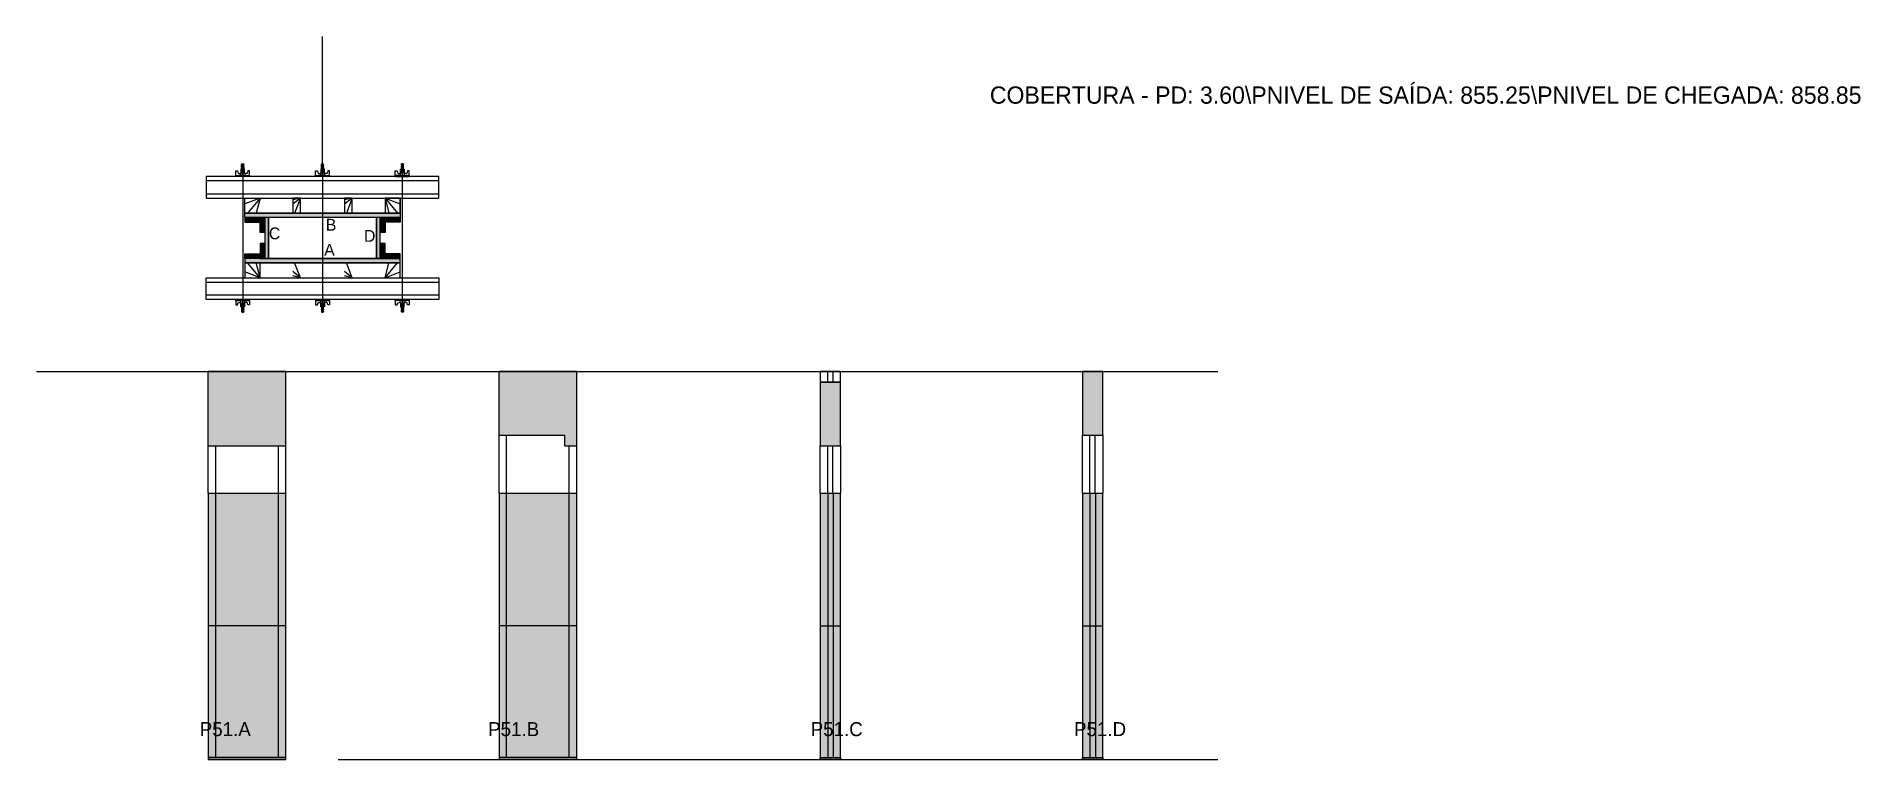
# Model space of a CAD drawing. Header units: metres. Extents: x 6281 to 7973, y 4354 to 5025.
import ezdxf

# ---------------------------------------------------------------- set-up
doc = ezdxf.new("R2010")
doc.units = ezdxf.units.M
for name, color, linetype in [('CHAPA', 7, 'Continuous'), ('COTA', 7, 'Continuous'), ('Hachura', 7, 'Continuous'), ('Madeira', 7, 'Continuous'), ('NOMENCLATURA', 7, 'Continuous'), ('Nível', 7, 'Continuous'), ('Painéis', 7, 'Continuous'), ('Perfil Metálico', 7, 'Continuous'), ('SARR_2.2x7', 7, 'Continuous'), ('SARRAFO', 7, 'Continuous'), ('Texto Seção', 7, 'Continuous'), ('TEXTO_GERAL', 7, 'Continuous')]:
    doc.layers.add(name, color=color, linetype=linetype)

msp = doc.modelspace()

# ---------------------------------------------------------------- hatches: boundary and pattern name
at = {"layer": 'COTA'}
h = msp.add_hatch(color=7, dxfattribs=at)
h.dxf.hatch_style = 1
h.paths.add_polyline_path([(6512.3, 4644.8), (6512.3, 4713.8), (6512.3, 4713.8), (6440.3, 4713.8), (6440.3, 4713.8), (6440.3, 4644.8), (6440.3, 4644.8), (6512.3, 4644.8)])
h = msp.add_hatch(color=7, dxfattribs=at)
h.dxf.hatch_style = 1
h.paths.add_polyline_path([(6782.1, 4713.8), (6710.1, 4713.8), (6710.1, 4654.8), (6771.1, 4654.8), (6771.1, 4644.8), (6782.1, 4644.8), (6782.1, 4713.8)])
h = msp.add_hatch(color=7, dxfattribs=at)
h.dxf.hatch_style = 1
h.paths.add_polyline_path([(7026.9, 4644.8), (7026.9, 4703.8), (7026.9, 4703.8), (7007.9, 4703.8), (7007.9, 4703.8), (7007.9, 4644.8), (7007.9, 4644.8), (7026.9, 4644.8), (7026.9, 4644.8)])
h = msp.add_hatch(color=7, dxfattribs=at)
h.dxf.hatch_style = 1
h.paths.add_polyline_path([(7270.2, 4654.8), (7270.2, 4713.8), (7270.2, 4713.8), (7251.2, 4713.8), (7251.2, 4713.8), (7251.2, 4654.8), (7251.2, 4654.8), (7270.2, 4654.8), (7270.2, 4654.8)])
at = {"layer": 'Hachura'}
h = msp.add_hatch(color=7, dxfattribs=at)
h.dxf.hatch_style = 1
h.paths.add_polyline_path([(6474.3, 4856.6), (6474.3, 4860.6), (6474.3, 4860.6), (6618.3, 4860.6), (6618.3, 4860.6), (6618.3, 4856.6), (6618.3, 4856.6), (6474.3, 4856.6)])
h = msp.add_hatch(color=7, dxfattribs=at)
h.dxf.hatch_style = 1
h.paths.add_polyline_path([(6474.3, 4856.6), (6474.3, 4860.6), (6474.3, 4860.6), (6618.3, 4860.6), (6618.3, 4860.6), (6618.3, 4856.6), (6618.3, 4856.6), (6474.3, 4856.6)])
h = msp.add_hatch(color=7, dxfattribs=at)
h.dxf.hatch_style = 1
h.paths.add_polyline_path([(6488.3, 4856.6), (6488.3, 4852.2), (6488.3, 4852.2), (6474.3, 4852.2), (6474.3, 4852.2), (6474.3, 4856.6), (6474.3, 4856.6), (6488.3, 4856.6)])
h = msp.add_hatch(color=7, dxfattribs=at)
h.dxf.hatch_style = 1
h.paths.add_polyline_path([(6492.7, 4856.6), (6488.3, 4856.6), (6488.3, 4856.6), (6488.3, 4842.6), (6488.3, 4842.6), (6492.7, 4842.6), (6492.7, 4842.6), (6492.7, 4856.6)])
h = msp.add_hatch(color=7, dxfattribs=at)
h.dxf.hatch_style = 1
h.paths.add_polyline_path([(6496.3, 4856.6), (6492.7, 4856.6), (6492.7, 4856.6), (6492.7, 4818.6), (6492.7, 4818.6), (6496.3, 4818.6), (6496.3, 4818.6), (6496.3, 4856.6)])
h = msp.add_hatch(color=7, dxfattribs=at)
h.dxf.hatch_style = 1
h.paths.add_polyline_path([(6496.3, 4856.6), (6492.7, 4856.6), (6492.7, 4856.6), (6492.7, 4818.6), (6492.7, 4818.6), (6496.3, 4818.6), (6496.3, 4818.6), (6496.3, 4856.6)])
h = msp.add_hatch(color=7, dxfattribs=at)
h.dxf.hatch_style = 1
h.paths.add_polyline_path([(6599.9, 4856.6), (6596.3, 4856.6), (6596.3, 4856.6), (6596.3, 4818.6), (6596.3, 4818.6), (6599.9, 4818.6), (6599.9, 4818.6), (6599.9, 4856.6)])
h = msp.add_hatch(color=7, dxfattribs=at)
h.dxf.hatch_style = 1
h.paths.add_polyline_path([(6599.9, 4856.6), (6596.3, 4856.6), (6596.3, 4856.6), (6596.3, 4818.6), (6596.3, 4818.6), (6599.9, 4818.6), (6599.9, 4818.6), (6599.9, 4856.6)])
h = msp.add_hatch(color=7, dxfattribs=at)
h.dxf.hatch_style = 1
h.paths.add_polyline_path([(6604.3, 4856.6), (6599.9, 4856.6), (6599.9, 4856.6), (6599.9, 4842.6), (6599.9, 4842.6), (6604.3, 4842.6), (6604.3, 4842.6), (6604.3, 4856.6)])
h = msp.add_hatch(color=7, dxfattribs=at)
h.dxf.hatch_style = 1
h.paths.add_polyline_path([(6604.3, 4856.6), (6604.3, 4852.2), (6604.3, 4852.2), (6618.3, 4852.2), (6618.3, 4852.2), (6618.3, 4856.6), (6618.3, 4856.6), (6604.3, 4856.6)])
h = msp.add_hatch(color=7, dxfattribs=at)
h.dxf.hatch_style = 1
h.paths.add_polyline_path([(6488.3, 4818.6), (6488.3, 4823), (6488.3, 4823), (6474.3, 4823), (6474.3, 4823), (6474.3, 4818.6), (6474.3, 4818.6), (6488.3, 4818.6)])
h = msp.add_hatch(color=7, dxfattribs=at)
h.dxf.hatch_style = 1
h.paths.add_polyline_path([(6492.7, 4818.6), (6488.3, 4818.6), (6488.3, 4818.6), (6488.3, 4832.6), (6488.3, 4832.6), (6492.7, 4832.6), (6492.7, 4832.6), (6492.7, 4818.6)])
h = msp.add_hatch(color=7, dxfattribs=at)
h.dxf.hatch_style = 1
h.paths.add_polyline_path([(6604.3, 4818.6), (6599.9, 4818.6), (6599.9, 4818.6), (6599.9, 4832.6), (6599.9, 4832.6), (6604.3, 4832.6), (6604.3, 4832.6), (6604.3, 4818.6)])
h = msp.add_hatch(color=7, dxfattribs=at)
h.dxf.hatch_style = 1
h.paths.add_polyline_path([(6604.3, 4818.6), (6604.3, 4823), (6604.3, 4823), (6618.3, 4823), (6618.3, 4823), (6618.3, 4818.6), (6618.3, 4818.6), (6604.3, 4818.6)])
h = msp.add_hatch(color=7, dxfattribs=at)
h.dxf.hatch_style = 1
h.paths.add_polyline_path([(6474.3, 4818.6), (6474.3, 4814.6), (6474.3, 4814.6), (6618.3, 4814.6), (6618.3, 4814.6), (6618.3, 4818.6), (6618.3, 4818.6), (6474.3, 4818.6)])
h = msp.add_hatch(color=7, dxfattribs=at)
h.dxf.hatch_style = 1
h.paths.add_polyline_path([(6474.3, 4818.6), (6474.3, 4814.6), (6474.3, 4814.6), (6618.3, 4814.6), (6618.3, 4814.6), (6618.3, 4818.6), (6618.3, 4818.6), (6474.3, 4818.6)])
h = msp.add_hatch(color=7, dxfattribs=at)
h.dxf.hatch_style = 1
h.paths.add_polyline_path([(6512.3, 4600.8), (6440.3, 4600.8), (6440.3, 4600.8), (6440.3, 4353.8), (6440.3, 4353.8), (6512.3, 4353.8), (6512.3, 4353.8), (6512.3, 4600.8)])
h = msp.add_hatch(color=7, dxfattribs=at)
h.dxf.hatch_style = 1
h.paths.add_polyline_path([(6782.1, 4600.8), (6710.1, 4600.8), (6710.1, 4600.8), (6710.1, 4353.8), (6710.1, 4353.8), (6782.1, 4353.8), (6782.1, 4353.8), (6782.1, 4600.8)])
h = msp.add_hatch(color=7, dxfattribs=at)
h.dxf.hatch_style = 1
h.paths.add_polyline_path([(7026.9, 4600.8), (7007.9, 4600.8), (7007.9, 4600.8), (7007.9, 4353.8), (7007.9, 4353.8), (7026.9, 4353.8), (7026.9, 4353.8), (7026.9, 4600.8)])
h = msp.add_hatch(color=7, dxfattribs=at)
h.dxf.hatch_style = 1
h.paths.add_polyline_path([(7270.2, 4600.8), (7251.2, 4600.8), (7251.2, 4600.8), (7251.2, 4353.8), (7251.2, 4353.8), (7270.2, 4353.8), (7270.2, 4353.8), (7270.2, 4600.8)])

# ---------------------------------------------------------------- linework, layer by layer
at = {"layer": 'CHAPA', "color": 7, "lineweight": 25}
for points in [[(6474.3, 4856.6), (6474.3, 4860.6), (6618.3, 4860.6), (6618.3, 4856.6)], [(6474.3, 4856.6), (6474.3, 4860.6), (6618.3, 4860.6), (6618.3, 4856.6)], [(6496.3, 4856.6), (6492.7, 4856.6), (6492.7, 4818.6), (6496.3, 4818.6)], [(6496.3, 4856.6), (6492.7, 4856.6), (6492.7, 4818.6), (6496.3, 4818.6)], [(6599.9, 4856.6), (6596.3, 4856.6), (6596.3, 4818.6), (6599.9, 4818.6)], [(6599.9, 4856.6), (6596.3, 4856.6), (6596.3, 4818.6), (6599.9, 4818.6)], [(6474.3, 4818.6), (6474.3, 4814.6), (6618.3, 4814.6), (6618.3, 4818.6)], [(6474.3, 4818.6), (6474.3, 4814.6), (6618.3, 4814.6), (6618.3, 4818.6)]]:
    msp.add_lwpolyline(points, close=True, dxfattribs=at)
at = {"layer": 'COTA', "color": 7, "lineweight": 25}
for p, q in [((6440.3, 4644.8), (6440.3, 4713.8)), ((6512.3, 4713.8), (6440.3, 4713.8)), ((6512.3, 4644.8), (6512.3, 4713.8)), ((6782.1, 4713.8), (6710.1, 4713.8)), ((6710.1, 4654.8), (6710.1, 4713.8)), ((6782.1, 4644.8), (6782.1, 4713.8))]:
    msp.add_line(p, q, dxfattribs=at)
for points in [[(7026.9, 4644.8), (7026.9, 4703.8), (7007.9, 4703.8), (7007.9, 4644.8)], [(7270.2, 4654.8), (7270.2, 4713.8), (7251.2, 4713.8), (7251.2, 4654.8)]]:
    msp.add_lwpolyline(points, dxfattribs=at)
at = {"layer": 'Defpoints', "color": 7, "lineweight": 25}
msp.add_line((6546.3, 4899.6), (6546.3, 5024.6), dxfattribs=at)
at = {"layer": 'Hachura', "color": 7, "lineweight": 25}
for p, q in [((6465.8, 4894.6), (6465.8, 4899.8)), ((6465.8, 4899.8), (6467.5, 4899.8)), ((6465.8, 4895.5), (6478.7, 4895.5)), ((6465.8, 4895.5), (6471, 4895.5)), ((6478.7, 4894.6), (6465.8, 4894.6)), ((6466, 4895.6), (6466, 4894.6)), ((6466.2, 4895.6), (6466.2, 4894.6)), ((6466.5, 4895.6), (6466.5, 4894.6)), ((6467, 4895.6), (6467, 4894.6)), ((6467.5, 4899.8), (6468.1, 4897.6)), ((6467.8, 4895.6), (6467.8, 4894.6)), ((6468.4, 4897.4), (6470.3, 4897.4)), ((6469.2, 4895.6), (6469.2, 4894.6)), ((6477.8, 4894.6), (6470, 4894.6)), ((6470.3, 4898.1), (6474.2, 4898.1)), ((6470.3, 4895.5), (6470.3, 4898.1)), ((6472.3, 4895.5), (6470.3, 4895.5)), ((6474, 4901.4), (6470.6, 4901.4)), ((6470.6, 4901.4), (6470.6, 4898.1)), ((6474, 4901.3), (6470.6, 4901.3)), ((6471, 4895.5), (6471.6, 4895.5)), ((6473.3, 4904.4), (6471.1, 4905.5)), ((6473.3, 4903.2), (6471.1, 4904.3)), ((6473.3, 4902.1), (6471.1, 4903.1)), ((6472.4, 4901.4), (6471.1, 4902)), ((6471.2, 4906.1), (6471.6, 4906.4)), ((6471.2, 4905.8), (6471.2, 4906.1)), ((6471.2, 4906.1), (6471.2, 4906.1)), ((6473.2, 4906.1), (6471.2, 4906.1)), ((6471.2, 4905.8), (6473.2, 4904.8)), ((6471.2, 4905.8), (6473.2, 4904.8)), ((6471.2, 4905.7), (6473.3, 4904.6)), ((6471.2, 4904.6), (6471.2, 4905.3)), ((6473.2, 4904.3), (6471.2, 4905.3)), ((6471.2, 4904.6), (6473.2, 4903.7)), ((6471.2, 4904.5), (6473.3, 4903.5)), ((6471.2, 4903.5), (6471.2, 4904.1)), ((6473.2, 4903.2), (6471.2, 4904.1)), ((6471.2, 4903.9), (6471.2, 4904.1)), ((6471.2, 4903.5), (6473.2, 4902.5)), ((6471.2, 4903.4), (6473.3, 4902.3)), ((6471.2, 4902.3), (6471.2, 4903)), ((6473.2, 4902), (6471.2, 4903)), ((6471.2, 4902.3), (6473.2, 4901.4)), ((6472.1, 4901.4), (6471.2, 4901.8)), ((6471.2, 4901.4), (6471.2, 4901.8)), ((6471.3, 4895.2), (6471.3, 4895.4)), ((6471.3, 4894.8), (6471.3, 4895.2)), ((6471.6, 4906.4), (6472.9, 4906.4)), ((6471.6, 4901.4), (6471.6, 4898.1)), ((6473.2, 4905.5), (6471.9, 4906.1)), ((6472, 4895.5), (6472, 4897.5)), ((6473.3, 4905.6), (6472.1, 4906.1)), ((6472.3, 4905.4), (6472.3, 4773.6)), ((6472.3, 4895.5), (6472.3, 4894.6)), ((6472.5, 4897.5), (6472.5, 4895.5)), ((6472.7, 4906.1), (6473.3, 4905.8)), ((6473.2, 4906.1), (6472.9, 4906.4)), ((6472.9, 4906.1), (6473.2, 4906)), ((6473.2, 4906), (6473.2, 4906.1)), ((6473.2, 4905.5), (6473.2, 4904.8)), ((6473.2, 4903.7), (6473.2, 4904.3)), ((6473.2, 4902.9), (6473.2, 4903.2)), ((6473.2, 4902.9), (6473.2, 4902.5)), ((6473.2, 4902), (6473.2, 4901.4)), ((6473.2, 4901.4), (6473.2, 4898.1)), ((6473.3, 4895.4), (6473.3, 4895)), ((6474, 4898.1), (6474, 4901.4)), ((6474.2, 4898.1), (6474, 4898.1)), ((6474.2, 4898.1), (6474, 4898.1)), ((6474.2, 4898.1), (6474.2, 4895.5)), ((6476.2, 4897.4), (6474.2, 4897.4)), ((6475.3, 4895.6), (6475.3, 4894.6)), ((6477.1, 4899.8), (6476.5, 4897.6)), ((6476.7, 4895.6), (6476.7, 4894.6)), ((6478.7, 4899.8), (6477.1, 4899.8)), ((6477.6, 4895.6), (6477.6, 4894.6)), ((6478, 4895.6), (6478, 4894.6)), ((6478.4, 4895.6), (6478.4, 4894.6)), ((6478.6, 4895.6), (6478.6, 4894.6)), ((6478.7, 4895.5), (6478.7, 4899.8)), ((6478.7, 4895.5), (6478.7, 4894.6)), ((6539.8, 4894.6), (6539.8, 4899.8)), ((6539.8, 4899.8), (6541.5, 4899.8)), ((6539.8, 4895.5), (6552.7, 4895.5)), ((6539.8, 4895.5), (6545, 4895.5)), ((6552.7, 4894.6), (6539.8, 4894.6)), ((6540, 4895.6), (6540, 4894.6)), ((6540.2, 4895.6), (6540.2, 4894.6)), ((6540.5, 4895.6), (6540.5, 4894.6)), ((6541, 4895.6), (6541, 4894.6)), ((6541.5, 4899.8), (6542.1, 4897.6)), ((6541.8, 4895.6), (6541.8, 4894.6)), ((6542.4, 4897.4), (6544.3, 4897.4)), ((6543.2, 4895.6), (6543.2, 4894.6)), ((6551.8, 4894.6), (6544, 4894.6)), ((6544.3, 4898.1), (6548.2, 4898.1)), ((6544.3, 4895.5), (6544.3, 4898.1)), ((6546.3, 4895.5), (6544.3, 4895.5)), ((6548, 4901.4), (6544.6, 4901.4)), ((6544.6, 4901.4), (6544.6, 4898.1)), ((6548, 4901.3), (6544.6, 4901.3)), ((6545, 4895.5), (6545.6, 4895.5)), ((6547.3, 4904.4), (6545.1, 4905.5)), ((6547.3, 4903.2), (6545.1, 4904.3)), ((6547.3, 4902.1), (6545.1, 4903.1)), ((6546.4, 4901.4), (6545.1, 4902)), ((6545.2, 4906.1), (6545.6, 4906.4)), ((6545.2, 4905.8), (6545.2, 4906.1)), ((6545.2, 4906.1), (6545.2, 4906.1)), ((6547.2, 4906.1), (6545.2, 4906.1)), ((6545.2, 4905.8), (6547.2, 4904.8)), ((6545.2, 4905.8), (6547.2, 4904.8)), ((6545.2, 4905.7), (6547.3, 4904.6)), ((6545.2, 4904.6), (6545.2, 4905.3)), ((6547.2, 4904.3), (6545.2, 4905.3)), ((6545.2, 4904.6), (6547.2, 4903.7)), ((6545.2, 4904.5), (6547.3, 4903.5)), ((6545.2, 4903.5), (6545.2, 4904.1)), ((6547.2, 4903.2), (6545.2, 4904.1)), ((6545.2, 4903.9), (6545.2, 4904.1)), ((6545.2, 4903.5), (6547.2, 4902.5)), ((6545.2, 4903.4), (6547.3, 4902.3)), ((6545.2, 4902.3), (6545.2, 4903)), ((6547.2, 4902), (6545.2, 4903)), ((6545.2, 4902.3), (6547.2, 4901.4)), ((6546.1, 4901.4), (6545.2, 4901.8)), ((6545.2, 4901.4), (6545.2, 4901.8)), ((6545.3, 4895.2), (6545.3, 4895.4)), ((6545.3, 4894.8), (6545.3, 4895.2)), ((6545.6, 4906.4), (6546.9, 4906.4)), ((6545.6, 4901.4), (6545.6, 4898.1)), ((6547.2, 4905.5), (6545.9, 4906.1)), ((6546, 4895.5), (6546, 4897.5)), ((6547.3, 4905.6), (6546.1, 4906.1)), ((6546.3, 4905.4), (6546.3, 4773.6)), ((6546.3, 4895.5), (6546.3, 4894.6)), ((6546.5, 4897.5), (6546.5, 4895.5)), ((6546.7, 4906.1), (6547.3, 4905.8)), ((6547.2, 4906.1), (6546.9, 4906.4)), ((6546.9, 4906.1), (6547.2, 4906)), ((6547.2, 4906), (6547.2, 4906.1)), ((6547.2, 4905.5), (6547.2, 4904.8)), ((6547.2, 4903.7), (6547.2, 4904.3)), ((6547.2, 4902.9), (6547.2, 4903.2)), ((6547.2, 4902.9), (6547.2, 4902.5)), ((6547.2, 4902), (6547.2, 4901.4)), ((6547.2, 4901.4), (6547.2, 4898.1)), ((6547.3, 4895.4), (6547.3, 4895)), ((6548, 4898.1), (6548, 4901.4)), ((6548.2, 4898.1), (6548, 4898.1)), ((6548.2, 4898.1), (6548, 4898.1)), ((6548.2, 4898.1), (6548.2, 4895.5)), ((6550.2, 4897.4), (6548.2, 4897.4)), ((6549.3, 4895.6), (6549.3, 4894.6)), ((6551.1, 4899.8), (6550.5, 4897.6)), ((6550.7, 4895.6), (6550.7, 4894.6)), ((6552.7, 4899.8), (6551.1, 4899.8)), ((6551.6, 4895.6), (6551.6, 4894.6)), ((6552, 4895.6), (6552, 4894.6)), ((6552.4, 4895.6), (6552.4, 4894.6)), ((6552.6, 4895.6), (6552.6, 4894.6)), ((6552.7, 4895.5), (6552.7, 4899.8)), ((6552.7, 4895.5), (6552.7, 4894.6)), ((6613.8, 4895.5), (6613.8, 4899.8)), ((6613.8, 4899.8), (6615.5, 4899.8)), ((6626.7, 4895.5), (6613.8, 4895.5)), ((6613.8, 4895.5), (6613.8, 4894.6)), ((6613.8, 4894.6), (6626.7, 4894.6)), ((6614, 4895.6), (6614, 4894.6)), ((6614.2, 4895.6), (6614.2, 4894.6)), ((6614.5, 4895.6), (6614.5, 4894.6)), ((6614.8, 4894.6), (6622.6, 4894.6)), ((6615, 4895.6), (6615, 4894.6)), ((6615.5, 4899.8), (6616.1, 4897.6)), ((6615.8, 4895.6), (6615.8, 4894.6)), ((6616.4, 4897.4), (6618.4, 4897.4)), ((6617.3, 4895.6), (6617.3, 4894.6)), ((6622.2, 4898.1), (6618.3, 4898.1)), ((6618.3, 4898.1), (6618.3, 4895.5)), ((6618.3, 4898.1), (6618.6, 4898.1)), ((6618.3, 4898.1), (6618.6, 4898.1)), ((6618.6, 4901.4), (6622, 4901.4)), ((6618.6, 4898.1), (6618.6, 4901.4)), ((6618.6, 4901.3), (6622, 4901.3)), ((6619.9, 4906.1), (6619.2, 4905.8)), ((6621.4, 4905.7), (6619.2, 4904.6)), ((6621.4, 4904.5), (6619.2, 4903.5)), ((6621.4, 4903.4), (6619.2, 4902.3)), ((6619.3, 4905.6), (6620.4, 4906.1)), ((6619.3, 4904.4), (6621.4, 4905.5)), ((6619.3, 4903.2), (6621.4, 4904.3)), ((6619.3, 4902.1), (6621.4, 4903.1)), ((6619.3, 4895.4), (6619.3, 4895)), ((6619.4, 4906.1), (6619.7, 4906.4)), ((6619.6, 4906.1), (6619.4, 4906)), ((6619.4, 4906), (6619.4, 4906.1)), ((6619.4, 4905.5), (6620.7, 4906.1)), ((6619.4, 4906.1), (6621.3, 4906.1)), ((6621.3, 4905.8), (6619.4, 4904.8)), ((6621.3, 4905.8), (6619.4, 4904.8)), ((6619.4, 4905.5), (6619.4, 4904.8)), ((6619.4, 4904.3), (6621.3, 4905.3)), ((6621.3, 4904.6), (6619.4, 4903.7)), ((6619.4, 4903.7), (6619.4, 4904.3)), ((6619.4, 4903.2), (6621.3, 4904.1)), ((6621.3, 4903.5), (6619.4, 4902.5)), ((6619.4, 4902.9), (6619.4, 4903.2)), ((6619.4, 4902), (6621.3, 4903)), ((6619.4, 4902.9), (6619.4, 4902.5)), ((6621.3, 4902.3), (6619.4, 4901.4)), ((6619.4, 4902), (6619.4, 4901.4)), ((6619.4, 4901.4), (6619.4, 4898.1)), ((6621, 4906.4), (6619.7, 4906.4)), ((6620.1, 4897.5), (6620.1, 4895.5)), ((6620.2, 4901.4), (6621.4, 4902)), ((6620.3, 4905.4), (6620.3, 4773.6)), ((6620.3, 4895.5), (6622.2, 4895.5)), ((6620.3, 4895.5), (6620.3, 4894.6)), ((6620.4, 4901.4), (6621.3, 4901.8)), ((6620.6, 4895.5), (6620.6, 4897.5)), ((6620.9, 4901.4), (6620.9, 4898.1)), ((6621.6, 4895.5), (6620.9, 4895.5)), ((6621.3, 4906.1), (6621, 4906.4)), ((6621.2, 4895.2), (6621.2, 4895.4)), ((6621.2, 4894.8), (6621.2, 4895.2)), ((6621.3, 4905.8), (6621.3, 4906.1)), ((6621.3, 4906.1), (6621.3, 4906.1)), ((6621.3, 4904.6), (6621.3, 4905.3)), ((6621.3, 4903.5), (6621.3, 4904.1)), ((6621.3, 4903.9), (6621.3, 4904.1)), ((6621.3, 4902.3), (6621.3, 4903)), ((6621.3, 4901.4), (6621.3, 4901.8)), ((6626.7, 4895.5), (6621.6, 4895.5)), ((6622, 4901.4), (6622, 4898.1)), ((6622.2, 4895.5), (6622.2, 4898.1)), ((6624.2, 4897.4), (6622.2, 4897.4)), ((6623.3, 4895.6), (6623.3, 4894.6)), ((6625.1, 4899.8), (6624.5, 4897.6)), ((6624.7, 4895.6), (6624.7, 4894.6)), ((6626.7, 4899.8), (6625.1, 4899.8)), ((6625.6, 4895.6), (6625.6, 4894.6)), ((6626, 4895.6), (6626, 4894.6)), ((6626.4, 4895.6), (6626.4, 4894.6)), ((6626.6, 4895.6), (6626.6, 4894.6)), ((6626.7, 4894.6), (6626.7, 4899.8)), ((6478.7, 4780.6), (6465.8, 4780.6)), ((6465.8, 4780.6), (6465.8, 4775.5)), ((6465.8, 4779.7), (6478.7, 4779.7)), ((6465.8, 4779.7), (6471, 4779.7)), ((6465.8, 4775.5), (6467.5, 4775.5)), ((6466, 4779.7), (6466, 4780.7)), ((6466.2, 4779.7), (6466.2, 4780.7)), ((6466.5, 4779.7), (6466.5, 4780.7)), ((6467, 4779.7), (6467, 4780.7)), ((6467.5, 4775.5), (6468.1, 4777.7)), ((6467.8, 4779.7), (6467.8, 4780.7)), ((6468.4, 4777.9), (6470.3, 4777.9)), ((6469.2, 4779.7), (6469.2, 4780.7)), ((6477.8, 4780.6), (6470, 4780.6)), ((6472.3, 4779.7), (6470.3, 4779.7)), ((6470.3, 4779.7), (6470.3, 4777.2)), ((6470.3, 4777.2), (6474.2, 4777.2)), ((6470.6, 4773.9), (6470.6, 4777.2)), ((6474, 4774), (6470.6, 4774)), ((6474, 4773.9), (6470.6, 4773.9)), ((6471, 4779.7), (6471.6, 4779.7)), ((6472.4, 4773.9), (6471.1, 4773.3)), ((6473.3, 4773.2), (6471.1, 4772.1)), ((6473.3, 4772.1), (6471.1, 4771)), ((6471.2, 4773), (6473.2, 4773.9)), ((6472.1, 4773.9), (6471.2, 4773.5)), ((6471.2, 4773.9), (6471.2, 4773.5)), ((6473.2, 4773.3), (6471.2, 4772.3)), ((6471.2, 4773), (6471.2, 4772.3)), ((6471.2, 4771.9), (6473.3, 4773)), ((6471.2, 4771.8), (6473.2, 4772.8)), ((6473.2, 4772.1), (6471.2, 4771.2)), ((6471.2, 4771.8), (6471.2, 4771.2)), ((6471.2, 4770.7), (6473.3, 4771.8)), ((6471.2, 4770.6), (6473.2, 4771.6)), ((6471.3, 4780.5), (6471.3, 4780.1)), ((6471.3, 4780.1), (6471.3, 4779.8)), ((6471.6, 4773.9), (6471.6, 4777.2)), ((6472, 4779.7), (6472, 4777.7)), ((6472.3, 4779.7), (6472.3, 4780.6)), ((6472.5, 4777.7), (6472.5, 4779.7)), ((6473.2, 4773.9), (6473.2, 4777.2)), ((6473.2, 4773.3), (6473.2, 4773.9)), ((6473.2, 4772.3), (6473.2, 4772.8)), ((6473.2, 4772.3), (6473.2, 4772.1)), ((6473.2, 4771.6), (6473.2, 4771)), ((6473.3, 4779.9), (6473.3, 4780.3)), ((6474, 4777.2), (6474, 4773.9)), ((6474.2, 4777.2), (6474, 4777.2)), ((6474.2, 4777.2), (6474, 4777.2)), ((6474.2, 4777.2), (6474.2, 4779.7)), ((6476.2, 4777.9), (6474.2, 4777.9)), ((6475.3, 4779.7), (6475.3, 4780.6)), ((6477.1, 4775.5), (6476.5, 4777.7)), ((6476.7, 4779.7), (6476.7, 4780.7)), ((6478.7, 4775.5), (6477.1, 4775.5)), ((6477.6, 4779.7), (6477.6, 4780.7)), ((6478, 4779.7), (6478, 4780.7)), ((6478.4, 4779.7), (6478.4, 4780.7)), ((6478.6, 4779.7), (6478.6, 4780.7)), ((6478.7, 4779.7), (6478.7, 4780.6)), ((6478.7, 4779.7), (6478.7, 4775.5)), ((6552.7, 4780.6), (6539.8, 4780.6)), ((6539.8, 4780.6), (6539.8, 4775.5)), ((6539.8, 4779.7), (6552.7, 4779.7)), ((6539.8, 4779.7), (6545, 4779.7)), ((6539.8, 4775.5), (6541.5, 4775.5)), ((6540, 4779.7), (6540, 4780.7)), ((6540.2, 4779.7), (6540.2, 4780.7)), ((6540.5, 4779.7), (6540.5, 4780.7)), ((6541, 4779.7), (6541, 4780.7)), ((6541.5, 4775.5), (6542.1, 4777.7)), ((6541.8, 4779.7), (6541.8, 4780.7)), ((6542.4, 4777.9), (6544.3, 4777.9)), ((6543.2, 4779.7), (6543.2, 4780.7)), ((6551.8, 4780.6), (6544, 4780.6)), ((6546.3, 4779.7), (6544.3, 4779.7)), ((6544.3, 4779.7), (6544.3, 4777.2)), ((6544.3, 4777.2), (6548.2, 4777.2)), ((6544.6, 4773.9), (6544.6, 4777.2)), ((6548, 4774), (6544.6, 4774)), ((6548, 4773.9), (6544.6, 4773.9)), ((6545, 4779.7), (6545.6, 4779.7)), ((6546.4, 4773.9), (6545.1, 4773.3)), ((6547.3, 4773.2), (6545.1, 4772.1)), ((6547.3, 4772.1), (6545.1, 4771)), ((6545.2, 4773), (6547.2, 4773.9)), ((6546.1, 4773.9), (6545.2, 4773.5)), ((6545.2, 4773.9), (6545.2, 4773.5)), ((6547.2, 4773.3), (6545.2, 4772.3)), ((6545.2, 4773), (6545.2, 4772.3)), ((6545.2, 4771.9), (6547.3, 4773)), ((6545.2, 4771.8), (6547.2, 4772.8)), ((6547.2, 4772.1), (6545.2, 4771.2)), ((6545.2, 4771.8), (6545.2, 4771.2)), ((6545.2, 4770.7), (6547.3, 4771.8)), ((6545.2, 4770.6), (6547.2, 4771.6)), ((6545.3, 4780.5), (6545.3, 4780.1)), ((6545.3, 4780.1), (6545.3, 4779.8)), ((6545.6, 4773.9), (6545.6, 4777.2)), ((6546, 4779.7), (6546, 4777.7)), ((6546.3, 4779.7), (6546.3, 4780.6)), ((6546.5, 4777.7), (6546.5, 4779.7)), ((6547.2, 4773.9), (6547.2, 4777.2)), ((6547.2, 4773.3), (6547.2, 4773.9)), ((6547.2, 4772.3), (6547.2, 4772.8)), ((6547.2, 4772.3), (6547.2, 4772.1)), ((6547.2, 4771.6), (6547.2, 4771)), ((6547.3, 4779.9), (6547.3, 4780.3)), ((6548, 4777.2), (6548, 4773.9)), ((6548.2, 4777.2), (6548, 4777.2)), ((6548.2, 4777.2), (6548, 4777.2)), ((6548.2, 4777.2), (6548.2, 4779.7)), ((6550.2, 4777.9), (6548.2, 4777.9)), ((6549.3, 4779.7), (6549.3, 4780.6)), ((6551.1, 4775.5), (6550.5, 4777.7)), ((6550.7, 4779.7), (6550.7, 4780.7)), ((6552.7, 4775.5), (6551.1, 4775.5)), ((6551.6, 4779.7), (6551.6, 4780.7)), ((6552, 4779.7), (6552, 4780.7)), ((6552.4, 4779.7), (6552.4, 4780.7)), ((6552.6, 4779.7), (6552.6, 4780.7)), ((6552.7, 4779.7), (6552.7, 4780.6)), ((6552.7, 4779.7), (6552.7, 4775.5)), ((6613.8, 4780.6), (6626.7, 4780.6)), ((6613.8, 4779.7), (6613.8, 4780.6)), ((6626.7, 4779.7), (6613.8, 4779.7)), ((6613.8, 4779.7), (6613.8, 4775.5)), ((6613.8, 4775.5), (6615.5, 4775.5)), ((6614, 4779.7), (6614, 4780.7)), ((6614.2, 4779.7), (6614.2, 4780.7)), ((6614.5, 4779.7), (6614.5, 4780.7)), ((6614.8, 4780.6), (6622.6, 4780.6)), ((6615, 4779.7), (6615, 4780.7)), ((6615.5, 4775.5), (6616.1, 4777.7)), ((6615.8, 4779.7), (6615.8, 4780.7)), ((6616.4, 4777.9), (6618.4, 4777.9)), ((6617.3, 4779.7), (6617.3, 4780.6)), ((6618.3, 4777.2), (6618.3, 4779.7)), ((6622.2, 4777.2), (6618.3, 4777.2)), ((6618.3, 4777.2), (6618.6, 4777.2)), ((6618.3, 4777.2), (6618.6, 4777.2)), ((6618.6, 4777.2), (6618.6, 4773.9)), ((6618.6, 4774), (6622, 4774)), ((6618.6, 4773.9), (6622, 4773.9)), ((6621.4, 4771.9), (6619.2, 4773)), ((6621.4, 4770.7), (6619.2, 4771.8)), ((6619.3, 4779.9), (6619.3, 4780.3)), ((6619.3, 4773.2), (6621.4, 4772.1)), ((6619.3, 4772.1), (6621.4, 4771)), ((6619.4, 4773.9), (6619.4, 4777.2)), ((6619.4, 4773.3), (6619.4, 4773.9)), ((6621.3, 4773), (6619.4, 4773.9)), ((6619.4, 4773.3), (6621.3, 4772.3)), ((6619.4, 4772.3), (6619.4, 4772.8)), ((6621.3, 4771.8), (6619.4, 4772.8)), ((6619.4, 4772.3), (6619.4, 4772.1)), ((6619.4, 4772.1), (6621.3, 4771.2)), ((6619.4, 4771.6), (6619.4, 4771)), ((6621.3, 4770.6), (6619.4, 4771.6)), ((6620.1, 4777.7), (6620.1, 4779.7)), ((6620.2, 4773.9), (6621.4, 4773.3)), ((6620.3, 4779.7), (6620.3, 4780.6)), ((6620.3, 4779.7), (6622.2, 4779.7)), ((6620.4, 4773.9), (6621.3, 4773.5)), ((6620.6, 4779.7), (6620.6, 4777.7)), ((6621.6, 4779.7), (6620.9, 4779.7)), ((6620.9, 4773.9), (6620.9, 4777.2)), ((6621.2, 4780.5), (6621.2, 4780.1)), ((6621.2, 4780.1), (6621.2, 4779.8)), ((6621.3, 4773.9), (6621.3, 4773.5)), ((6621.3, 4773), (6621.3, 4772.3)), ((6621.3, 4771.8), (6621.3, 4771.2)), ((6626.7, 4779.7), (6621.6, 4779.7)), ((6622, 4773.9), (6622, 4777.2)), ((6622.2, 4779.7), (6622.2, 4777.2)), ((6624.2, 4777.9), (6622.2, 4777.9)), ((6623.3, 4779.7), (6623.3, 4780.7)), ((6625.1, 4775.5), (6624.5, 4777.7)), ((6624.7, 4779.7), (6624.7, 4780.7)), ((6626.7, 4775.5), (6625.1, 4775.5)), ((6625.6, 4779.7), (6625.6, 4780.7)), ((6626, 4779.7), (6626, 4780.7)), ((6626.4, 4779.7), (6626.4, 4780.7)), ((6626.6, 4779.7), (6626.6, 4780.7)), ((6626.7, 4780.6), (6626.7, 4775.5)), ((6473.3, 4770.9), (6471.1, 4769.8)), ((6471.2, 4771.4), (6471.2, 4771.2)), ((6473.2, 4771), (6471.2, 4770)), ((6471.2, 4769.6), (6473.3, 4770.7)), ((6471.2, 4770.6), (6471.2, 4770)), ((6471.2, 4769.5), (6473.2, 4770.5)), ((6471.2, 4769.5), (6473.2, 4770.5)), ((6471.2, 4769.5), (6471.2, 4769.2)), ((6471.2, 4769.2), (6471.2, 4769.2)), ((6471.2, 4769.2), (6471.6, 4768.8)), ((6473.2, 4769.2), (6471.2, 4769.2)), ((6471.6, 4768.8), (6472.9, 4768.8)), ((6473.2, 4769.8), (6471.9, 4769.2)), ((6473.3, 4769.7), (6472.1, 4769.2)), ((6472.7, 4769.2), (6473.3, 4769.5)), ((6472.9, 4769.2), (6473.2, 4769.3)), ((6473.2, 4769.2), (6472.9, 4768.8)), ((6473.2, 4769.8), (6473.2, 4770.5)), ((6473.2, 4769.3), (6473.2, 4769.2)), ((6547.3, 4770.9), (6545.1, 4769.8)), ((6545.2, 4771.4), (6545.2, 4771.2)), ((6547.2, 4771), (6545.2, 4770)), ((6545.2, 4769.6), (6547.3, 4770.7)), ((6545.2, 4770.6), (6545.2, 4770)), ((6545.2, 4769.5), (6547.2, 4770.5)), ((6545.2, 4769.5), (6547.2, 4770.5)), ((6545.2, 4769.5), (6545.2, 4769.2)), ((6545.2, 4769.2), (6545.2, 4769.2)), ((6545.2, 4769.2), (6545.6, 4768.8)), ((6547.2, 4769.2), (6545.2, 4769.2)), ((6545.6, 4768.8), (6546.9, 4768.8)), ((6547.2, 4769.8), (6545.9, 4769.2)), ((6547.3, 4769.7), (6546.1, 4769.2)), ((6546.7, 4769.2), (6547.3, 4769.5)), ((6546.9, 4769.2), (6547.2, 4769.3)), ((6547.2, 4769.2), (6546.9, 4768.8)), ((6547.2, 4769.8), (6547.2, 4770.5)), ((6547.2, 4769.3), (6547.2, 4769.2)), ((6621.4, 4769.6), (6619.2, 4770.7)), ((6619.9, 4769.2), (6619.2, 4769.5)), ((6619.3, 4770.9), (6621.4, 4769.8)), ((6619.3, 4769.7), (6620.4, 4769.2)), ((6619.4, 4771), (6621.3, 4770)), ((6621.3, 4769.5), (6619.4, 4770.5)), ((6619.4, 4769.8), (6619.4, 4770.5)), ((6621.3, 4769.5), (6619.4, 4770.5)), ((6619.4, 4769.8), (6620.7, 4769.2)), ((6619.6, 4769.2), (6619.4, 4769.3)), ((6619.4, 4769.3), (6619.4, 4769.2)), ((6619.4, 4769.2), (6619.7, 4768.8)), ((6619.4, 4769.2), (6621.3, 4769.2)), ((6621, 4768.8), (6619.7, 4768.8)), ((6621.3, 4769.2), (6621, 4768.8)), ((6621.3, 4771.4), (6621.3, 4771.2)), ((6621.3, 4770.6), (6621.3, 4770)), ((6621.3, 4769.5), (6621.3, 4769.2)), ((6621.3, 4769.2), (6621.3, 4769.2))]:
    msp.add_line(p, q, dxfattribs=at)
at = {"layer": 'Madeira', "color": 7, "lineweight": 25}
for p, q in [((6488.3, 4874.6), (6474.3, 4869.2)), ((6488.3, 4874.6), (6476.8, 4860.7)), ((6488.3, 4874.6), (6484.8, 4860.6)), ((6525.8, 4874.7), (6518.8, 4868.9)), ((6525.8, 4874.7), (6518.8, 4872.9)), ((6525.8, 4874.7), (6520.4, 4860.7)), ((6573.8, 4874.7), (6566.8, 4868.9)), ((6573.8, 4874.7), (6566.8, 4872.9)), ((6573.8, 4874.7), (6568.4, 4860.7)), ((6604.3, 4874.7), (6615.8, 4860.6)), ((6604.3, 4874.7), (6607.8, 4860.7)), ((6604.3, 4874.7), (6618.3, 4869.2)), ((6488.3, 4800.6), (6474.3, 4806.1)), ((6488.3, 4800.6), (6476.8, 4814.6)), ((6488.3, 4800.6), (6484.8, 4814.6)), ((6525.8, 4800.6), (6518.8, 4806.4)), ((6525.8, 4800.6), (6520.4, 4814.6)), ((6573.8, 4800.6), (6566.8, 4806.4)), ((6573.8, 4800.6), (6568.4, 4814.6)), ((6604.3, 4800.6), (6615.8, 4814.6)), ((6604.3, 4800.6), (6607.8, 4814.6)), ((6604.3, 4800.6), (6618.3, 4806.1)), ((6525.8, 4800.6), (6518.8, 4802.4)), ((6573.8, 4800.6), (6566.8, 4802.4))]:
    msp.add_line(p, q, dxfattribs=at)
for points in [[(6618.3, 4874.7), (6618.3, 4860.7), (6474.3, 4860.7), (6474.3, 4874.7)], [(6525.8, 4874.7), (6518.8, 4874.7), (6518.8, 4860.7), (6525.8, 4860.7)], [(6573.8, 4874.7), (6566.8, 4874.7), (6566.8, 4860.7), (6573.8, 4860.7)], [(6604.3, 4874.7), (6604.3, 4860.7), (6618.3, 4860.6), (6618.3, 4874.6)], [(6488.3, 4800.6), (6488.3, 4814.6), (6474.3, 4814.6), (6474.3, 4800.6)], [(6618.3, 4800.6), (6618.3, 4814.6), (6474.3, 4814.6), (6474.3, 4800.6)]]:
    msp.add_lwpolyline(points, close=True, dxfattribs=at)
at = {"layer": 'Nível', "color": 7, "lineweight": 25}
for p, q in [((6280.9, 4713.8), (7376.7, 4713.8)), ((6560.8, 4353.8), (7376.7, 4353.8))]:
    msp.add_line(p, q, dxfattribs=at)
at = {"layer": 'Painéis', "color": 7, "lineweight": 25}
for p, q in [((6710.1, 4654.8), (6771.1, 4654.8)), ((6710.1, 4600.8), (6710.1, 4654.8)), ((6771.1, 4644.8), (6771.1, 4654.8)), ((7251.2, 4600.8), (7251.2, 4654.8)), ((7251.2, 4654.8), (7270.2, 4654.8)), ((7270.2, 4654.8), (7270.2, 4600.8)), ((6440.3, 4644.8), (6512.3, 4644.8)), ((6440.3, 4600.8), (6440.3, 4644.8)), ((6512.3, 4600.8), (6512.3, 4644.8)), ((6771.1, 4644.8), (6782.1, 4644.8)), ((6782.1, 4600.8), (6782.1, 4644.8)), ((7007.9, 4600.8), (7007.9, 4644.8)), ((7007.9, 4644.8), (7026.9, 4644.8)), ((7026.9, 4644.8), (7026.9, 4600.8)), ((6440.3, 4600.8), (6440.3, 4477.8)), ((6440.3, 4600.8), (6512.3, 4600.8)), ((6512.3, 4477.8), (6512.3, 4600.8)), ((6710.1, 4600.8), (6710.1, 4477.8)), ((6710.1, 4600.8), (6782.1, 4600.8)), ((6782.1, 4477.8), (6782.1, 4600.8)), ((7007.9, 4600.8), (7007.9, 4355.8)), ((7007.9, 4600.8), (7026.9, 4600.8)), ((7026.9, 4355.8), (7026.9, 4600.8)), ((7251.2, 4600.8), (7251.2, 4355.8)), ((7251.2, 4600.8), (7270.2, 4600.8)), ((7270.2, 4355.8), (7270.2, 4600.8)), ((6440.3, 4477.8), (6440.3, 4353.8)), ((6512.3, 4477.8), (6440.3, 4477.8)), ((6512.3, 4353.8), (6512.3, 4477.8)), ((6710.1, 4477.8), (6710.1, 4353.8)), ((6782.1, 4477.8), (6710.1, 4477.8)), ((6782.1, 4353.8), (6782.1, 4477.8)), ((7007.9, 4477.8), (7026.9, 4477.8)), ((7251.2, 4477.8), (7270.2, 4477.8)), ((6440.3, 4355.8), (6512.3, 4355.8)), ((6710.1, 4355.8), (6782.1, 4355.8)), ((7007.9, 4355.8), (7026.9, 4355.8)), ((7251.2, 4355.8), (7270.2, 4355.8))]:
    msp.add_line(p, q, dxfattribs=at)
for points in [[(6596.3, 4818.6), (6596.3, 4856.6), (6496.3, 4856.6), (6496.3, 4818.6)], [(7007.9, 4703.8), (7026.9, 4703.8), (7026.9, 4713.8), (7007.9, 4713.8)], [(6512.3, 4355.8), (6440.3, 4355.8), (6440.3, 4353.8), (6512.3, 4353.8)], [(6782.1, 4355.8), (6710.1, 4355.8), (6710.1, 4353.8), (6782.1, 4353.8)], [(7007.9, 4355.8), (7026.9, 4355.8), (7026.9, 4353.8), (7007.9, 4353.8)], [(7251.2, 4355.8), (7270.2, 4355.8), (7270.2, 4353.8), (7251.2, 4353.8)]]:
    msp.add_lwpolyline(points, close=True, dxfattribs=at)
at = {"layer": 'Perfil Metálico', "color": 7, "lineweight": 25}
for points in [[(6438.3, 4894.6), (6438.3, 4874.6), (6654.3, 4874.6), (6654.3, 4894.6)], [(6654.3, 4878.6), (6654.3, 4890.6), (6438.3, 4890.6), (6438.3, 4878.6)], [(6438.3, 4780.6), (6438.3, 4800.6), (6654.3, 4800.6), (6654.3, 4780.6)], [(6654.3, 4796.6), (6654.3, 4784.6), (6438.3, 4784.6), (6438.3, 4796.6)]]:
    msp.add_lwpolyline(points, close=True, dxfattribs=at)
at = {"layer": 'SARR_2.2x7', "color": 7, "lineweight": 25}
for p, q in [((7014.9, 4703.8), (7014.9, 4713.8)), ((7019.9, 4703.8), (7019.9, 4713.8)), ((6717.1, 4600.8), (6717.1, 4654.8)), ((7258.2, 4600.8), (7258.2, 4654.8)), ((7263.1, 4600.8), (7263.1, 4654.8)), ((6447.3, 4600.8), (6447.3, 4644.8)), ((6505.3, 4600.8), (6505.3, 4644.8)), ((6775.1, 4600.8), (6775.1, 4644.8)), ((7014.9, 4600.8), (7014.9, 4644.8)), ((7019.8, 4600.8), (7019.8, 4644.8)), ((6447.3, 4477.8), (6447.3, 4600.8)), ((6505.3, 4477.8), (6505.3, 4600.8)), ((6717.1, 4477.8), (6717.1, 4600.8)), ((6775.1, 4477.8), (6775.1, 4600.8)), ((7014.9, 4600.8), (7014.9, 4355.8)), ((7019.9, 4600.8), (7019.9, 4355.8)), ((7258.2, 4600.8), (7258.2, 4355.8)), ((7263.2, 4600.8), (7263.2, 4355.8)), ((6447.3, 4355.8), (6447.3, 4477.8)), ((6505.3, 4355.8), (6505.3, 4477.8)), ((6717.1, 4355.8), (6717.1, 4477.8)), ((6775.1, 4355.8), (6775.1, 4477.8)), ((6447.3, 4355.8), (6447.3, 4355.8)), ((6505.3, 4355.8), (6505.3, 4355.8)), ((6717.1, 4355.8), (6717.1, 4355.8)), ((6775.1, 4355.8), (6775.1, 4355.8))]:
    msp.add_line(p, q, dxfattribs=at)
at = {"layer": 'SARRAFO', "color": 7, "lineweight": 25}
for points in [[(6474.3, 4852.2), (6488.3, 4852.2), (6488.3, 4856.6), (6474.3, 4856.6)], [(6488.3, 4842.6), (6488.3, 4856.6), (6492.7, 4856.6), (6492.7, 4842.6)], [(6599.9, 4842.6), (6599.9, 4856.6), (6604.3, 4856.6), (6604.3, 4842.6)], [(6618.3, 4852.2), (6604.3, 4852.2), (6604.3, 4856.6), (6618.3, 4856.6)], [(6474.3, 4823), (6488.3, 4823), (6488.3, 4818.6), (6474.3, 4818.6)], [(6488.3, 4832.6), (6488.3, 4818.6), (6492.7, 4818.6), (6492.7, 4832.6)], [(6599.9, 4832.6), (6599.9, 4818.6), (6604.3, 4818.6), (6604.3, 4832.6)], [(6618.3, 4823), (6604.3, 4823), (6604.3, 4818.6), (6618.3, 4818.6)]]:
    msp.add_lwpolyline(points, close=True, dxfattribs=at)

# ---------------------------------------------------------------- texts
at = {"layer": 'NOMENCLATURA', "color": 7, "lineweight": 25}
msp.add_text('COBERTURA - PD: 3.60\\PNIVEL DE SAÍDA: 855.25\\PNIVEL DE CHEGADA: 858.85', height=16, dxfattribs=at).set_placement((7165.3, 4962.2))
at = {"layer": 'Texto Seção', "color": 7, "lineweight": 25}
for s, p in [('P51.A', (6432.4, 4375.5)), ('P51.B', (6699.9, 4375.5)), ('P51.C', (6999.1, 4375.5)), ('P51.D', (7243.4, 4375.5))]:
    msp.add_text(s, height=13, dxfattribs=at).set_placement(p)
at = {"layer": 'TEXTO_GERAL', "color": 7, "lineweight": 25}
for s, p in [('C', (6496.5, 4836.4)), ('B', (6549.3, 4844.4)), ('D', (6584.7, 4834.1)), ('A', (6547.8, 4821.1))]:
    msp.add_text(s, height=11, dxfattribs=at).set_placement(p)

doc.saveas('drawing.dxf')
